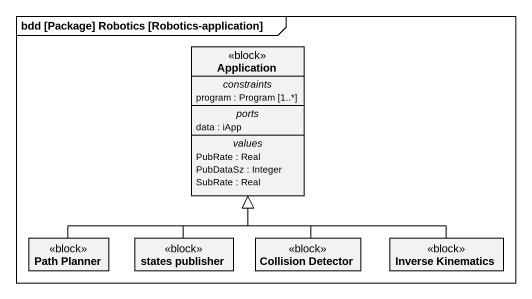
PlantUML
@startuml
mainframe bdd [Package] Robotics [Robotics-application]
hide circle
hide empty members
class Application <<block>> {
  -- constraints --
  program : Program [1..*]
  -- ports --
  data : iApp
  -- values --
  PubRate : Real
  PubDataSz : Integer
  SubRate : Real
}
class "Path Planner" as Path_Planner <<block>>
class "states publisher" as states_publisher <<block>>
class "Collision Detector" as Collision_Detector <<block>>
class "Inverse Kinematics" as Inverse_Kinematics <<block>>
Path_Planner -up-|> Application
states_publisher -up-|> Application
Collision_Detector -up-|> Application
Inverse_Kinematics -up-|> Application
@enduml
